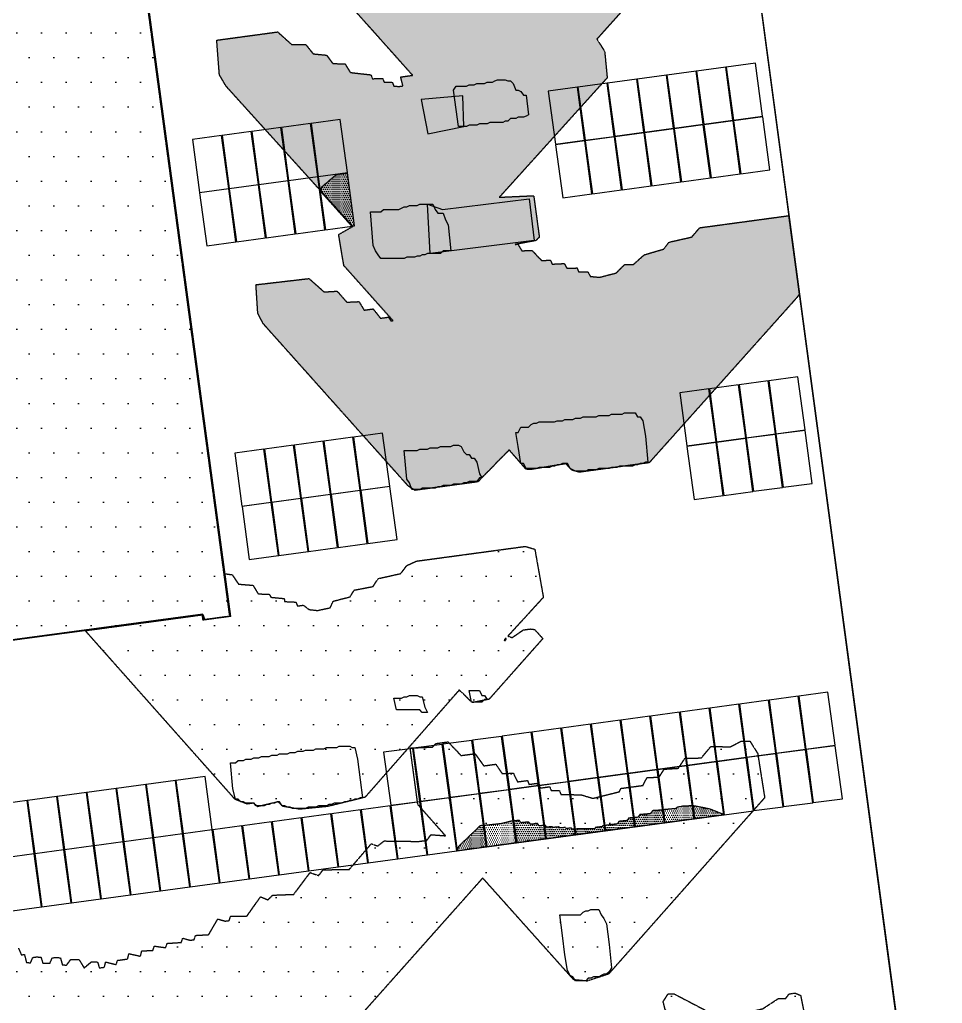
# Model space of a CAD drawing. Header units: millimetres. Extents: x -245826 to 350363, y -160205 to 260795.
# Drawn here: x 40113 to 75684, y 8296 to 46230 of the extents above; entities that cross this region are included whole.
import ezdxf

# ---------------------------------------------------------------- set-up
doc = ezdxf.new("R2010")
doc.units = ezdxf.units.MM
doc.linetypes.add('DASHED', pattern=[1.524, 1.27, -0.254])
for name, color, linetype in [('Module', 7, 'ByLayer'), ('Obstruction', 7, 'ByLayer'), ('Ridge Line', 7, 'ByLayer'), ('Shading', 8, 'DASHED'), ('Unit Area Boundary', 7, 'ByLayer')]:
    doc.layers.add(name, color=color, linetype=linetype)

# ---------------------------------------------------------------- blocks, each defined once
blk = doc.blocks.new('*U0')
at = {"layer": 'Unit Area Boundary', "color": 2}
blk.add_polyline3d([(65156, 73133, 16333), (74483, 3548, 16333), (73104, 3363, 16333), (75684, -15888, 16333), (58744, -18158, 16333), (60367, -30264, 16333), (59773, -30689, 16333), (51926, -31279, 16333), (33618, -33783, 16333), (31973, -21753, 16333), (1173, -25964, 16333)], dxfattribs=at)
at = {"flags": 1}
for tag in ['unit_id', 'unit_name', 'parapet_height', 'ground_elevation', 'is_enable_parapet']:
    blk.add_attdef(tag, (0, 0), '', height=2.5, dxfattribs=at)
blk = doc.blocks.new('*U1')
at = {"layer": 'Ridge Line', "color": 30}
for p, q in [((40601, 79988, 10), (48240, 23217, 10)), ((40601, 79988, 14445), (48240, 23217, 13946)), ((74483, 3548, 13743), (67036, 59108, 14232)), ((47169, 23301, 10), (3104, 17394, 10)), ((47169, 23301, 13948), (3104, 17394, 13952)), ((47207, 23075, 10), (47169, 23301, 10)), ((47207, 23075, 13946), (47169, 23301, 13948)), ((48240, 23217, 10), (47207, 23075, 10)), ((48240, 23217, 13946), (47207, 23075, 13946))]:
    blk.add_line(p, q, dxfattribs=at)
at = {"flags": 1}
for tag in ['unit_id', 'unit_name']:
    blk.add_attdef(tag, (0, 0), '', height=2.5, dxfattribs=at)
blk = doc.blocks.new('*U6')
at = {"layer": 'Module', "color": 0}
blk.add_polyline3d([(0, 0, 0), (112.4, 15.2, 0), (84.7, 219.6, 119.1), (-27.6, 204.4, 119.1)], close=True, dxfattribs=at)
at = {"flags": 1}
for tag in ['mounting-hole-spacing1', 'mounting-hole-spacing2', 'module-material', 'vmpo', 'voco', 'silicon-material', 'panel-length', 'panel-width', 'panel-height', 'userid', 'theme', 'note', 'name', 'pmax', 'company-name', 'id', 'impo', 'isco']:
    blk.add_attdef(tag, (0, 0), '', height=2.5, dxfattribs=at)
blk = doc.blocks.new('*U7')
at = {"layer": 'Module', "color": 31}
for p in [(6648.8, 4219.8, 1577.1), (6763.2, 4235.2, 1577.1), (6420.1, 4188.9, 1577.1), (6534.5, 4204.3, 1577.1), (6191.4, 4157.9, 1577.1), (6305.7, 4173.4, 1577.1), (6077, 4142.5, 1577.1), (6791.1, 4029.1, 1457), (5047.8, 4003.3, 1577.1), (5162.2, 4018.8, 1577.1), (6562.3, 3998.2, 1457), (6676.7, 4013.6, 1457), (4704.7, 3956.9, 1577.1), (4819.1, 3972.4, 1577.1), (4933.4, 3987.9, 1577.1), (6333.6, 3967.3, 1457), (6448, 3982.7, 1457), (6104.9, 3936.3, 1457), (6219.3, 3951.8, 1457), (5190, 3812.6, 1457), (4846.9, 3766.2, 1457), (4961.3, 3781.7, 1457), (5075.7, 3797.2, 1457), (4732.6, 3750.8, 1457), (6812.4, 3010.2, 1566.5), (6926.7, 3025.7, 1566.5), (6583.6, 2979.3, 1566.5), (6698, 2994.8, 1566.5), (6954.6, 2819.5, 1446.4), (5097, 2778.3, 1566.5), (5211.3, 2793.7, 1566.5), (5325.7, 2809.2, 1566.5), (6725.9, 2788.6, 1446.4), (6840.2, 2804.1, 1446.4), (4868.3, 2747.4, 1566.5), (4982.6, 2762.8, 1566.5), (6611.5, 2773.1, 1446.4), (5239.2, 2587.6, 1446.4), (5353.6, 2603.1, 1446.4), (5010.5, 2556.7, 1446.4), (5124.8, 2572.1, 1446.4), (4896.1, 2541.2, 1446.4), (6928.3, 1794.2, 1555.8), (7042.7, 1809.7, 1555.8), (6699.6, 1763.3, 1555.8), (6814, 1778.8, 1555.8), (6356.5, 1716.9, 1555.9), (6470.9, 1732.4, 1555.8), (6585.3, 1747.8, 1555.8), (6127.8, 1686, 1555.9), (6242.2, 1701.4, 1555.9), (5784.7, 1639.6, 1555.9), (5899.1, 1655.1, 1555.9), (6013.5, 1670.5, 1555.9), (5556, 1608.7, 1555.9), (5670.4, 1624.1, 1555.9), (7070.6, 1603.5, 1435.7), (5441.7, 1593.2, 1555.9), (6841.9, 1572.6, 1435.7), (6956.2, 1588.1, 1435.7), (6498.8, 1526.2, 1435.7), (6613.1, 1541.7, 1435.7), (6727.5, 1557.1, 1435.7), (6270.1, 1495.3, 1435.8), (6384.4, 1510.8, 1435.8), (4412.4, 1454, 1556), (4526.8, 1469.5, 1556), (4641.2, 1485, 1556), (6041.3, 1464.4, 1435.8), (6155.7, 1479.8, 1435.8), (4183.7, 1423.1, 1556), (4298.1, 1438.6, 1556), (5698.3, 1418, 1435.8), (5812.6, 1433.5, 1435.8), (5927, 1448.9, 1435.8), (3955, 1392.2, 1556), (4069.4, 1407.7, 1556), (5469.5, 1387.1, 1435.8), (5583.9, 1402.5, 1435.8), (5126.5, 1340.7, 1435.8), (5240.8, 1356.1, 1435.8), (5355.2, 1371.6, 1435.8), (4897.7, 1309.8, 1435.8), (5012.1, 1325.2, 1435.8), (4554.7, 1263.4, 1435.9), (4669, 1278.8, 1435.9), (4783.4, 1294.3, 1435.9), (4325.9, 1232.4, 1435.9), (4440.3, 1247.9, 1435.9), (3982.9, 1186.1, 1435.9), (4097.2, 1201.5, 1435.9), (4211.6, 1217, 1435.9)]:
    blk.add_blockref('*U6', p, dxfattribs=at)
at = {"flags": 1}
for tag in ['offset-x', 'offset-y', 'mode', 'tilt', 'azimuth', 'align', 'array-mode', 'panel-x', 'panel-y', 'panel-per-row', 'bracket-type', 'bracket-value', 'row-per-array']:
    blk.add_attdef(tag, (0, 0), '', height=2.5, dxfattribs=at)
blk = doc.blocks.new('*U69')
at = {"layer": 'Obstruction', "color": 1}
blk.add_polyline3d([(48236, 17565, 16379), (48336, 17565, 16379), (48436, 17565, 16379), (48536, 17665, 16379), (48636, 17665, 16379), (48736, 17665, 16379), (48836, 17715, 16379), (48936, 17715, 16379), (49036, 17715, 16379), (49136, 17765, 16379), (49236, 17765, 16379), (49336, 17765, 16379), (49436, 17815, 16379), (49536, 17815, 16379), (49636, 17815, 16379), (49736, 17815, 16379), (49836, 17865, 16379), (49936, 17865, 16379), (50036, 17865, 16379), (50136, 17915, 16379), (50236, 17915, 16379), (50336, 17915, 16379), (50436, 17915, 16379), (50536, 17965, 16379), (50636, 17965, 16379), (50736, 17965, 16379), (50836, 18015, 16379), (50936, 18015, 16379), (51036, 18015, 16379), (51136, 18065, 16379), (51236, 18065, 16379), (51336, 18065, 16379), (51436, 18065, 16379), (51536, 18115, 16379), (51636, 18115, 16379), (51736, 18115, 16379), (51836, 18115, 16379), (51936, 18165, 16379), (52036, 18165, 16379), (52136, 18165, 16379), (52236, 18165, 16379), (52336, 18165, 16379), (52436, 18215, 16379), (52536, 18215, 16379), (52636, 18215, 16379), (52736, 18215, 16379), (52836, 18215, 16379), (52936, 18165, 16379), (53036, 18165, 16379), (53136, 17715, 16379), (53236, 16915, 16379), (53236, 16915, 16379), (53336, 16215, 16379), (53336, 16215, 16379), (53236, 16215, 16379), (53136, 16165, 16379), (53036, 16165, 16379), (52936, 16115, 16379), (52836, 16115, 16379), (52736, 16065, 16379), (52636, 16065, 16379), (52536, 16015, 16379), (52436, 16015, 16379), (52336, 16015, 16379), (52236, 16015, 16379), (52136, 15965, 16379), (52036, 15965, 16379), (51936, 15915, 16379), (51836, 15915, 16379), (51736, 15915, 16379), (51636, 15915, 16379), (51536, 15865, 16379), (51436, 15865, 16379), (51336, 15865, 16379), (51236, 15865, 16379), (51136, 15815, 16379), (51036, 15815, 16379), (50936, 15815, 16379), (50836, 15815, 16379), (50736, 15815, 16379), (50636, 15815, 16379), (50536, 15865, 16379), (50436, 15865, 16379), (50336, 15915, 16379), (50236, 15915, 16379), (50136, 16065, 16379), (50036, 16065, 16379), (49936, 16015, 16379), (49836, 16015, 16379), (49736, 15965, 16379), (49636, 15965, 16379), (49536, 15915, 16379), (49436, 15915, 16379), (49336, 15915, 16379), (49236, 15915, 16379), (49136, 16015, 16379), (49036, 16015, 16379), (48936, 16015, 16379), (48836, 16015, 16379), (48736, 16065, 16379), (48636, 16065, 16379), (48536, 16165, 16379), (48436, 16165, 16379), (48336, 16565, 16379), (48336, 16565, 16379)], close=True, dxfattribs=at)
at = {"flags": 1}
for tag in ['height', 'shape']:
    blk.add_attdef(tag, (0, 0), '', height=2.5, dxfattribs=at)
blk = doc.blocks.new('*U76')
at = {"layer": 'Obstruction', "color": 1}
blk.add_polyline3d([(59236, 30315, 16479), (59336, 30315, 16479), (59436, 30515, 16479), (59536, 30515, 16479), (59636, 30515, 16479), (59736, 30515, 16479), (59836, 30615, 16479), (59936, 30665, 16479), (60036, 30665, 16479), (60136, 30715, 16479), (60236, 30715, 16479), (60336, 30715, 16479), (60436, 30715, 16479), (60536, 30715, 16479), (60636, 30715, 16479), (60736, 30715, 16479), (60836, 30765, 16479), (60936, 30765, 16479), (61036, 30765, 16479), (61136, 30815, 16479), (61236, 30815, 16479), (61336, 30815, 16479), (61436, 30815, 16479), (61536, 30865, 16479), (61636, 30865, 16479), (61736, 30865, 16479), (61836, 30915, 16479), (61936, 30915, 16479), (62036, 30915, 16479), (62136, 30915, 16479), (62236, 30915, 16479), (62336, 30915, 16479), (62436, 30965, 16479), (62536, 30965, 16479), (62636, 30965, 16479), (62736, 30965, 16479), (62836, 30965, 16479), (62936, 31015, 16479), (63036, 31015, 16479), (63136, 31015, 16479), (63236, 31015, 16479), (63336, 31015, 16479), (63436, 31065, 16479), (63536, 31065, 16479), (63636, 31065, 16479), (63736, 31065, 16479), (63836, 31065, 16479), (63936, 30915, 16479), (64036, 30915, 16479), (64136, 30765, 16479), (64236, 30165, 16479), (64236, 30165, 16479), (64336, 29165, 16479), (64336, 29165, 16479), (64236, 29165, 16479), (64136, 29115, 16479), (64036, 29115, 16479), (63936, 29065, 16479), (63836, 29065, 16479), (63736, 29015, 16479), (63636, 29015, 16479), (63536, 29015, 16479), (63436, 29015, 16479), (63336, 29015, 16479), (63236, 29015, 16479), (63136, 28965, 16479), (63036, 28965, 16479), (62936, 28965, 16479), (62836, 28915, 16479), (62736, 28915, 16479), (62636, 28915, 16479), (62536, 28915, 16479), (62436, 28915, 16479), (62336, 28865, 16479), (62236, 28865, 16479), (62136, 28865, 16479), (62036, 28865, 16479), (61936, 28815, 16479), (61836, 28815, 16479), (61736, 28815, 16479), (61636, 28815, 16479), (61536, 28815, 16479), (61436, 28865, 16479), (61336, 28915, 16479), (61236, 29115, 16479), (61136, 29115, 16479), (61036, 29115, 16479), (60936, 29065, 16479), (60836, 29065, 16479), (60736, 29015, 16479), (60636, 29015, 16479), (60536, 28965, 16479), (60436, 28965, 16479), (60336, 28965, 16479), (60236, 28965, 16479), (60136, 28965, 16479), (60036, 28915, 16479), (59936, 28915, 16479), (59836, 28915, 16479), (59736, 28915, 16479), (59636, 28915, 16479), (59536, 29115, 16479), (59436, 29115, 16479), (59336, 29765, 16479), (59336, 29765, 16479)], close=True, dxfattribs=at)
at = {"flags": 1}
for tag in ['height', 'shape']:
    blk.add_attdef(tag, (0, 0), '', height=2.5, dxfattribs=at)
blk = doc.blocks.new('*U77')
at = {"layer": 'Obstruction', "color": 1}
blk.add_polyline3d([(60936, 11715, 15929), (61036, 11715, 15929), (61136, 11715, 15929), (61236, 11715, 15929), (61336, 11715, 15929), (61436, 11715, 15929), (61536, 11715, 15929), (61636, 11715, 15929), (61736, 11715, 15929), (61836, 11815, 15929), (61936, 11865, 15929), (62036, 11865, 15929), (62136, 11915, 15929), (62236, 11915, 15929), (62336, 11915, 15929), (62436, 11915, 15929), (62536, 11715, 15929), (62636, 11565, 15929), (62736, 11365, 15929), (62836, 10565, 15929), (62836, 10565, 15929), (62936, 9665, 15929), (62936, 9665, 15929), (62836, 9515, 15929), (62736, 9415, 15929), (62636, 9415, 15929), (62536, 9365, 15929), (62436, 9315, 15929), (62336, 9315, 15929), (62236, 9315, 15929), (62136, 9265, 15929), (62036, 9265, 15929), (61936, 9165, 15929), (61836, 9165, 15929), (61736, 9165, 15929), (61636, 9165, 15929), (61536, 9165, 15929), (61436, 9315, 15929), (61336, 9365, 15929), (61236, 9565, 15929), (61136, 10165, 15929), (61036, 10915, 15929), (61036, 10915, 15929)], close=True, dxfattribs=at)
at = {"flags": 1}
for tag in ['height', 'shape']:
    blk.add_attdef(tag, (0, 0), '', height=2.5, dxfattribs=at)
blk = doc.blocks.new('*U82')
at = {"layer": 'Obstruction', "color": 1}
blk.add_polyline3d([(56836, 43515, 16129), (56936, 43665, 16129), (57036, 43665, 16129), (57136, 43665, 16129), (57236, 43665, 16129), (57336, 43665, 16129), (57436, 43715, 16129), (57536, 43715, 16129), (57636, 43715, 16129), (57736, 43765, 16129), (57836, 43765, 16129), (57936, 43765, 16129), (58036, 43765, 16129), (58136, 43815, 16129), (58236, 43815, 16129), (58336, 43815, 16129), (58436, 43865, 16129), (58536, 43915, 16129), (58636, 43915, 16129), (58736, 43915, 16129), (58836, 43915, 16129), (58936, 43865, 16129), (59036, 43865, 16129), (59136, 43765, 16129), (59236, 43515, 16129), (59336, 43515, 16129), (59436, 43465, 16129), (59536, 43315, 16129), (59636, 43315, 16129), (59636, 43315, 16129), (59736, 42565, 16129), (59736, 42565, 16129), (59636, 42515, 16129), (59536, 42465, 16129), (59436, 42465, 16129), (59336, 42465, 16129), (59236, 42415, 16129), (59136, 42415, 16129), (59036, 42415, 16129), (58936, 42315, 16129), (58836, 42315, 16129), (58736, 42265, 16129), (58636, 42265, 16129), (58536, 42265, 16129), (58436, 42265, 16129), (58336, 42265, 16129), (58236, 42265, 16129), (58136, 42215, 16129), (58036, 42215, 16129), (57936, 42215, 16129), (57836, 42215, 16129), (57736, 42165, 16129), (57636, 42165, 16129), (57536, 42165, 16129), (57436, 42165, 16129), (57336, 42115, 16129), (57236, 42115, 16129), (57136, 42115, 16129), (57036, 42115, 16129), (56936, 42765, 16129), (56936, 42765, 16129)], close=True, dxfattribs=at)
at = {"flags": 1}
for tag in ['height', 'shape']:
    blk.add_attdef(tag, (0, 0), '', height=2.5, dxfattribs=at)
blk = doc.blocks.new('*U84')
at = {"layer": 'Obstruction', "color": 1}
blk.add_polyline3d([(53636, 38815, 16229), (53736, 38815, 16229), (53836, 38815, 16229), (53936, 38815, 16229), (54036, 38815, 16229), (54136, 38915, 16229), (54236, 38915, 16229), (54336, 38915, 16229), (54436, 38915, 16229), (54536, 38915, 16229), (54636, 38915, 16229), (54736, 38915, 16229), (54836, 38965, 16229), (54936, 39015, 16229), (55036, 39015, 16229), (55136, 39065, 16229), (55236, 39065, 16229), (55336, 39065, 16229), (55436, 39065, 16229), (55536, 39115, 16229), (55636, 39115, 16229), (55736, 39115, 16229), (55836, 39115, 16229), (55936, 39115, 16229), (56036, 39115, 16229), (56136, 38915, 16229), (56236, 38765, 16229), (56336, 38765, 16229), (56436, 38765, 16229), (56536, 38515, 16229), (56636, 38315, 16229), (56636, 38315, 16229), (56736, 37315, 16229), (56736, 37315, 16229), (56636, 37315, 16229), (56536, 37315, 16229), (56436, 37315, 16229), (56336, 37215, 16229), (56236, 37215, 16229), (56136, 37215, 16229), (56036, 37215, 16229), (55936, 37215, 16229), (55836, 37215, 16229), (55736, 37165, 16229), (55636, 37165, 16229), (55536, 37115, 16229), (55436, 37115, 16229), (55336, 37065, 16229), (55236, 37065, 16229), (55136, 37065, 16229), (55036, 37065, 16229), (54936, 37015, 16229), (54836, 37015, 16229), (54736, 37015, 16229), (54636, 37015, 16229), (54536, 37015, 16229), (54436, 37015, 16229), (54336, 37015, 16229), (54236, 37015, 16229), (54136, 37015, 16229), (54036, 37015, 16229), (53936, 37165, 16229), (53836, 37315, 16229), (53736, 37515, 16229), (53736, 37515, 16229)], close=True, dxfattribs=at)
at = {"flags": 1}
for tag in ['height', 'shape']:
    blk.add_attdef(tag, (0, 0), '', height=2.5, dxfattribs=at)
blk = doc.blocks.new('*U86')
at = {"layer": 'Obstruction', "color": 1}
blk.add_polyline3d([(57436, 20365, 14679), (57536, 20365, 14679), (57636, 20365, 14679), (57736, 20365, 14679), (57836, 20365, 14679), (57936, 20165, 14679), (58036, 20165, 14679), (58036, 20165, 14679), (58136, 20015, 14679), (58136, 20015, 14679), (58036, 20015, 14679), (57936, 19915, 14679), (57836, 19915, 14679), (57736, 19915, 14679), (57636, 19915, 14679), (57536, 19915, 14679), (57536, 19915, 14679)], close=True, dxfattribs=at)
at = {"flags": 1}
for tag in ['height', 'shape']:
    blk.add_attdef(tag, (0, 0), '', height=2.5, dxfattribs=at)
blk = doc.blocks.new('*U87')
at = {"layer": 'Obstruction', "color": 1}
blk.add_polyline3d([(54536, 20065, 14979), (54636, 20065, 14979), (54736, 20065, 14979), (54836, 20065, 14979), (54936, 20115, 14979), (55036, 20115, 14979), (55136, 20165, 14979), (55236, 20165, 14979), (55336, 20165, 14979), (55436, 20165, 14979), (55536, 20115, 14979), (55636, 20115, 14979), (55736, 19715, 14979), (55736, 19715, 14979), (55836, 19515, 14979), (55836, 19515, 14979), (55736, 19515, 14979), (55636, 19515, 14979), (55536, 19615, 14979), (55436, 19615, 14979), (55336, 19615, 14979), (55236, 19615, 14979), (55136, 19615, 14979), (55036, 19615, 14979), (54936, 19615, 14979), (54836, 19615, 14979), (54736, 19615, 14979), (54636, 19615, 14979), (54636, 19615, 14979)], close=True, dxfattribs=at)
at = {"flags": 1}
for tag in ['height', 'shape']:
    blk.add_attdef(tag, (0, 0), '', height=2.5, dxfattribs=at)
blk = doc.blocks.new('*U88')
at = {"layer": 'Obstruction', "color": 1}
blk.add_polyline3d([(54936, 29615, 16079), (55036, 29615, 16079), (55136, 29615, 16079), (55236, 29615, 16079), (55336, 29615, 16079), (55436, 29615, 16079), (55536, 29665, 16079), (55636, 29665, 16079), (55736, 29665, 16079), (55836, 29665, 16079), (55936, 29715, 16079), (56036, 29715, 16079), (56136, 29715, 16079), (56236, 29715, 16079), (56336, 29765, 16079), (56436, 29765, 16079), (56536, 29765, 16079), (56636, 29765, 16079), (56736, 29765, 16079), (56836, 29815, 16079), (56936, 29815, 16079), (57036, 29815, 16079), (57136, 29765, 16079), (57236, 29565, 16079), (57336, 29465, 16079), (57436, 29465, 16079), (57536, 29315, 16079), (57636, 29315, 16079), (57736, 29165, 16079), (57836, 28715, 16079), (57836, 28715, 16079), (57936, 28565, 16079), (57936, 28565, 16079), (57836, 28565, 16079), (57736, 28415, 16079), (57636, 28415, 16079), (57536, 28415, 16079), (57436, 28415, 16079), (57336, 28365, 16079), (57236, 28365, 16079), (57136, 28315, 16079), (57036, 28315, 16079), (56936, 28315, 16079), (56836, 28315, 16079), (56736, 28265, 16079), (56636, 28265, 16079), (56536, 28265, 16079), (56436, 28265, 16079), (56336, 28215, 16079), (56236, 28215, 16079), (56136, 28165, 16079), (56036, 28165, 16079), (55936, 28165, 16079), (55836, 28165, 16079), (55736, 28165, 16079), (55636, 28165, 16079), (55536, 28115, 16079), (55436, 28115, 16079), (55336, 28115, 16079), (55236, 28115, 16079), (55136, 28365, 16079), (55036, 28515, 16079), (55036, 28515, 16079)], close=True, dxfattribs=at)
at = {"flags": 1}
for tag in ['height', 'shape']:
    blk.add_attdef(tag, (0, 0), '', height=2.5, dxfattribs=at)
blk = doc.blocks.new('*U191')
at = {"layer": 'Obstruction', "color": 1}
blk.add_polyline3d([(48236, 17565, 16379), (48336, 17565, 16379), (48436, 17565, 16379), (48536, 17665, 16379), (48636, 17665, 16379), (48736, 17665, 16379), (48836, 17715, 16379), (48936, 17715, 16379), (49036, 17715, 16379), (49136, 17765, 16379), (49236, 17765, 16379), (49336, 17765, 16379), (49436, 17815, 16379), (49536, 17815, 16379), (49636, 17815, 16379), (49736, 17815, 16379), (49836, 17865, 16379), (49936, 17865, 16379), (50036, 17865, 16379), (50136, 17915, 16379), (50236, 17915, 16379), (50336, 17915, 16379), (50436, 17915, 16379), (50536, 17965, 16379), (50636, 17965, 16379), (50736, 17965, 16379), (50836, 18015, 16379), (50936, 18015, 16379), (51036, 18015, 16379), (51136, 18065, 16379), (51236, 18065, 16379), (51336, 18065, 16379), (51436, 18065, 16379), (51536, 18115, 16379), (51636, 18115, 16379), (51736, 18115, 16379), (51836, 18115, 16379), (51936, 18165, 16379), (52036, 18165, 16379), (52136, 18165, 16379), (52236, 18165, 16379), (52336, 18165, 16379), (52436, 18215, 16379), (52536, 18215, 16379), (52636, 18215, 16379), (52736, 18215, 16379), (52836, 18215, 16379), (52936, 18165, 16379), (53036, 18165, 16379), (53136, 17715, 16379), (53236, 16915, 16379), (53236, 16915, 16379), (53336, 16215, 16379), (53336, 16215, 16379), (53236, 16215, 16379), (53136, 16165, 16379), (53036, 16165, 16379), (52936, 16115, 16379), (52836, 16115, 16379), (52736, 16065, 16379), (52636, 16065, 16379), (52536, 16015, 16379), (52436, 16015, 16379), (52336, 16015, 16379), (52236, 16015, 16379), (52136, 15965, 16379), (52036, 15965, 16379), (51936, 15915, 16379), (51836, 15915, 16379), (51736, 15915, 16379), (51636, 15915, 16379), (51536, 15865, 16379), (51436, 15865, 16379), (51336, 15865, 16379), (51236, 15865, 16379), (51136, 15815, 16379), (51036, 15815, 16379), (50936, 15815, 16379), (50836, 15815, 16379), (50736, 15815, 16379), (50636, 15815, 16379), (50536, 15865, 16379), (50436, 15865, 16379), (50336, 15915, 16379), (50236, 15915, 16379), (50136, 16065, 16379), (50036, 16065, 16379), (49936, 16015, 16379), (49836, 16015, 16379), (49736, 15965, 16379), (49636, 15965, 16379), (49536, 15915, 16379), (49436, 15915, 16379), (49336, 15915, 16379), (49236, 15915, 16379), (49136, 16015, 16379), (49036, 16015, 16379), (48936, 16015, 16379), (48836, 16015, 16379), (48736, 16065, 16379), (48636, 16065, 16379), (48536, 16165, 16379), (48436, 16165, 16379), (48336, 16565, 16379), (48336, 16565, 16379)], close=True, dxfattribs=at)
at = {"flags": 1}
for tag in ['height', 'shape']:
    blk.add_attdef(tag, (0, 0), '', height=2.5, dxfattribs=at)
blk = doc.blocks.new('*U198')
at = {"layer": 'Obstruction', "color": 1}
blk.add_polyline3d([(59236, 30315, 16479), (59336, 30315, 16479), (59436, 30515, 16479), (59536, 30515, 16479), (59636, 30515, 16479), (59736, 30515, 16479), (59836, 30615, 16479), (59936, 30665, 16479), (60036, 30665, 16479), (60136, 30715, 16479), (60236, 30715, 16479), (60336, 30715, 16479), (60436, 30715, 16479), (60536, 30715, 16479), (60636, 30715, 16479), (60736, 30715, 16479), (60836, 30765, 16479), (60936, 30765, 16479), (61036, 30765, 16479), (61136, 30815, 16479), (61236, 30815, 16479), (61336, 30815, 16479), (61436, 30815, 16479), (61536, 30865, 16479), (61636, 30865, 16479), (61736, 30865, 16479), (61836, 30915, 16479), (61936, 30915, 16479), (62036, 30915, 16479), (62136, 30915, 16479), (62236, 30915, 16479), (62336, 30915, 16479), (62436, 30965, 16479), (62536, 30965, 16479), (62636, 30965, 16479), (62736, 30965, 16479), (62836, 30965, 16479), (62936, 31015, 16479), (63036, 31015, 16479), (63136, 31015, 16479), (63236, 31015, 16479), (63336, 31015, 16479), (63436, 31065, 16479), (63536, 31065, 16479), (63636, 31065, 16479), (63736, 31065, 16479), (63836, 31065, 16479), (63936, 30915, 16479), (64036, 30915, 16479), (64136, 30765, 16479), (64236, 30165, 16479), (64236, 30165, 16479), (64336, 29165, 16479), (64336, 29165, 16479), (64236, 29165, 16479), (64136, 29115, 16479), (64036, 29115, 16479), (63936, 29065, 16479), (63836, 29065, 16479), (63736, 29015, 16479), (63636, 29015, 16479), (63536, 29015, 16479), (63436, 29015, 16479), (63336, 29015, 16479), (63236, 29015, 16479), (63136, 28965, 16479), (63036, 28965, 16479), (62936, 28965, 16479), (62836, 28915, 16479), (62736, 28915, 16479), (62636, 28915, 16479), (62536, 28915, 16479), (62436, 28915, 16479), (62336, 28865, 16479), (62236, 28865, 16479), (62136, 28865, 16479), (62036, 28865, 16479), (61936, 28815, 16479), (61836, 28815, 16479), (61736, 28815, 16479), (61636, 28815, 16479), (61536, 28815, 16479), (61436, 28865, 16479), (61336, 28915, 16479), (61236, 29115, 16479), (61136, 29115, 16479), (61036, 29115, 16479), (60936, 29065, 16479), (60836, 29065, 16479), (60736, 29015, 16479), (60636, 29015, 16479), (60536, 28965, 16479), (60436, 28965, 16479), (60336, 28965, 16479), (60236, 28965, 16479), (60136, 28965, 16479), (60036, 28915, 16479), (59936, 28915, 16479), (59836, 28915, 16479), (59736, 28915, 16479), (59636, 28915, 16479), (59536, 29115, 16479), (59436, 29115, 16479), (59336, 29765, 16479), (59336, 29765, 16479)], close=True, dxfattribs=at)
at = {"flags": 1}
for tag in ['height', 'shape']:
    blk.add_attdef(tag, (0, 0), '', height=2.5, dxfattribs=at)
blk = doc.blocks.new('*U199')
at = {"layer": 'Obstruction', "color": 1}
blk.add_polyline3d([(60936, 11715, 15929), (61036, 11715, 15929), (61136, 11715, 15929), (61236, 11715, 15929), (61336, 11715, 15929), (61436, 11715, 15929), (61536, 11715, 15929), (61636, 11715, 15929), (61736, 11715, 15929), (61836, 11815, 15929), (61936, 11865, 15929), (62036, 11865, 15929), (62136, 11915, 15929), (62236, 11915, 15929), (62336, 11915, 15929), (62436, 11915, 15929), (62536, 11715, 15929), (62636, 11565, 15929), (62736, 11365, 15929), (62836, 10565, 15929), (62836, 10565, 15929), (62936, 9665, 15929), (62936, 9665, 15929), (62836, 9515, 15929), (62736, 9415, 15929), (62636, 9415, 15929), (62536, 9365, 15929), (62436, 9315, 15929), (62336, 9315, 15929), (62236, 9315, 15929), (62136, 9265, 15929), (62036, 9265, 15929), (61936, 9165, 15929), (61836, 9165, 15929), (61736, 9165, 15929), (61636, 9165, 15929), (61536, 9165, 15929), (61436, 9315, 15929), (61336, 9365, 15929), (61236, 9565, 15929), (61136, 10165, 15929), (61036, 10915, 15929), (61036, 10915, 15929)], close=True, dxfattribs=at)
at = {"flags": 1}
for tag in ['height', 'shape']:
    blk.add_attdef(tag, (0, 0), '', height=2.5, dxfattribs=at)
blk = doc.blocks.new('*U204')
at = {"layer": 'Obstruction', "color": 1}
blk.add_polyline3d([(56836, 43515, 16129), (56936, 43665, 16129), (57036, 43665, 16129), (57136, 43665, 16129), (57236, 43665, 16129), (57336, 43665, 16129), (57436, 43715, 16129), (57536, 43715, 16129), (57636, 43715, 16129), (57736, 43765, 16129), (57836, 43765, 16129), (57936, 43765, 16129), (58036, 43765, 16129), (58136, 43815, 16129), (58236, 43815, 16129), (58336, 43815, 16129), (58436, 43865, 16129), (58536, 43915, 16129), (58636, 43915, 16129), (58736, 43915, 16129), (58836, 43915, 16129), (58936, 43865, 16129), (59036, 43865, 16129), (59136, 43765, 16129), (59236, 43515, 16129), (59336, 43515, 16129), (59436, 43465, 16129), (59536, 43315, 16129), (59636, 43315, 16129), (59636, 43315, 16129), (59736, 42565, 16129), (59736, 42565, 16129), (59636, 42515, 16129), (59536, 42465, 16129), (59436, 42465, 16129), (59336, 42465, 16129), (59236, 42415, 16129), (59136, 42415, 16129), (59036, 42415, 16129), (58936, 42315, 16129), (58836, 42315, 16129), (58736, 42265, 16129), (58636, 42265, 16129), (58536, 42265, 16129), (58436, 42265, 16129), (58336, 42265, 16129), (58236, 42265, 16129), (58136, 42215, 16129), (58036, 42215, 16129), (57936, 42215, 16129), (57836, 42215, 16129), (57736, 42165, 16129), (57636, 42165, 16129), (57536, 42165, 16129), (57436, 42165, 16129), (57336, 42115, 16129), (57236, 42115, 16129), (57136, 42115, 16129), (57036, 42115, 16129), (56936, 42765, 16129), (56936, 42765, 16129)], close=True, dxfattribs=at)
at = {"flags": 1}
for tag in ['height', 'shape']:
    blk.add_attdef(tag, (0, 0), '', height=2.5, dxfattribs=at)
blk = doc.blocks.new('*U206')
at = {"layer": 'Obstruction', "color": 1}
blk.add_polyline3d([(53636, 38815, 16229), (53736, 38815, 16229), (53836, 38815, 16229), (53936, 38815, 16229), (54036, 38815, 16229), (54136, 38915, 16229), (54236, 38915, 16229), (54336, 38915, 16229), (54436, 38915, 16229), (54536, 38915, 16229), (54636, 38915, 16229), (54736, 38915, 16229), (54836, 38965, 16229), (54936, 39015, 16229), (55036, 39015, 16229), (55136, 39065, 16229), (55236, 39065, 16229), (55336, 39065, 16229), (55436, 39065, 16229), (55536, 39115, 16229), (55636, 39115, 16229), (55736, 39115, 16229), (55836, 39115, 16229), (55936, 39115, 16229), (56036, 39115, 16229), (56136, 38915, 16229), (56236, 38765, 16229), (56336, 38765, 16229), (56436, 38765, 16229), (56536, 38515, 16229), (56636, 38315, 16229), (56636, 38315, 16229), (56736, 37315, 16229), (56736, 37315, 16229), (56636, 37315, 16229), (56536, 37315, 16229), (56436, 37315, 16229), (56336, 37215, 16229), (56236, 37215, 16229), (56136, 37215, 16229), (56036, 37215, 16229), (55936, 37215, 16229), (55836, 37215, 16229), (55736, 37165, 16229), (55636, 37165, 16229), (55536, 37115, 16229), (55436, 37115, 16229), (55336, 37065, 16229), (55236, 37065, 16229), (55136, 37065, 16229), (55036, 37065, 16229), (54936, 37015, 16229), (54836, 37015, 16229), (54736, 37015, 16229), (54636, 37015, 16229), (54536, 37015, 16229), (54436, 37015, 16229), (54336, 37015, 16229), (54236, 37015, 16229), (54136, 37015, 16229), (54036, 37015, 16229), (53936, 37165, 16229), (53836, 37315, 16229), (53736, 37515, 16229), (53736, 37515, 16229)], close=True, dxfattribs=at)
at = {"flags": 1}
for tag in ['height', 'shape']:
    blk.add_attdef(tag, (0, 0), '', height=2.5, dxfattribs=at)
blk = doc.blocks.new('*U208')
at = {"layer": 'Obstruction', "color": 1}
blk.add_polyline3d([(57436, 20365, 14679), (57536, 20365, 14679), (57636, 20365, 14679), (57736, 20365, 14679), (57836, 20365, 14679), (57936, 20165, 14679), (58036, 20165, 14679), (58036, 20165, 14679), (58136, 20015, 14679), (58136, 20015, 14679), (58036, 20015, 14679), (57936, 19915, 14679), (57836, 19915, 14679), (57736, 19915, 14679), (57636, 19915, 14679), (57536, 19915, 14679), (57536, 19915, 14679)], close=True, dxfattribs=at)
at = {"flags": 1}
for tag in ['height', 'shape']:
    blk.add_attdef(tag, (0, 0), '', height=2.5, dxfattribs=at)
blk = doc.blocks.new('*U209')
at = {"layer": 'Obstruction', "color": 1}
blk.add_polyline3d([(54536, 20065, 14979), (54636, 20065, 14979), (54736, 20065, 14979), (54836, 20065, 14979), (54936, 20115, 14979), (55036, 20115, 14979), (55136, 20165, 14979), (55236, 20165, 14979), (55336, 20165, 14979), (55436, 20165, 14979), (55536, 20115, 14979), (55636, 20115, 14979), (55736, 19715, 14979), (55736, 19715, 14979), (55836, 19515, 14979), (55836, 19515, 14979), (55736, 19515, 14979), (55636, 19515, 14979), (55536, 19615, 14979), (55436, 19615, 14979), (55336, 19615, 14979), (55236, 19615, 14979), (55136, 19615, 14979), (55036, 19615, 14979), (54936, 19615, 14979), (54836, 19615, 14979), (54736, 19615, 14979), (54636, 19615, 14979), (54636, 19615, 14979)], close=True, dxfattribs=at)
at = {"flags": 1}
for tag in ['height', 'shape']:
    blk.add_attdef(tag, (0, 0), '', height=2.5, dxfattribs=at)
blk = doc.blocks.new('*U210')
at = {"layer": 'Obstruction', "color": 1}
blk.add_polyline3d([(54936, 29615, 16079), (55036, 29615, 16079), (55136, 29615, 16079), (55236, 29615, 16079), (55336, 29615, 16079), (55436, 29615, 16079), (55536, 29665, 16079), (55636, 29665, 16079), (55736, 29665, 16079), (55836, 29665, 16079), (55936, 29715, 16079), (56036, 29715, 16079), (56136, 29715, 16079), (56236, 29715, 16079), (56336, 29765, 16079), (56436, 29765, 16079), (56536, 29765, 16079), (56636, 29765, 16079), (56736, 29765, 16079), (56836, 29815, 16079), (56936, 29815, 16079), (57036, 29815, 16079), (57136, 29765, 16079), (57236, 29565, 16079), (57336, 29465, 16079), (57436, 29465, 16079), (57536, 29315, 16079), (57636, 29315, 16079), (57736, 29165, 16079), (57836, 28715, 16079), (57836, 28715, 16079), (57936, 28565, 16079), (57936, 28565, 16079), (57836, 28565, 16079), (57736, 28415, 16079), (57636, 28415, 16079), (57536, 28415, 16079), (57436, 28415, 16079), (57336, 28365, 16079), (57236, 28365, 16079), (57136, 28315, 16079), (57036, 28315, 16079), (56936, 28315, 16079), (56836, 28315, 16079), (56736, 28265, 16079), (56636, 28265, 16079), (56536, 28265, 16079), (56436, 28265, 16079), (56336, 28215, 16079), (56236, 28215, 16079), (56136, 28165, 16079), (56036, 28165, 16079), (55936, 28165, 16079), (55836, 28165, 16079), (55736, 28165, 16079), (55636, 28165, 16079), (55536, 28115, 16079), (55436, 28115, 16079), (55336, 28115, 16079), (55236, 28115, 16079), (55136, 28365, 16079), (55036, 28515, 16079), (55036, 28515, 16079)], close=True, dxfattribs=at)
at = {"flags": 1}
for tag in ['height', 'shape']:
    blk.add_attdef(tag, (0, 0), '', height=2.5, dxfattribs=at)
blk = doc.blocks.new('*U310')
at = {"layer": 'Obstruction', "color": 1}
blk.add_polyline3d([(55836, 39115, 14120), (56415, 38905, 14120), (59753, 39319, 14120), (59952, 37712, 14120), (55936, 37215, 14120)], close=True, dxfattribs=at)
at = {"flags": 1}
for tag in ['height', 'shape']:
    blk.add_attdef(tag, (0, 0), '', height=2.5, dxfattribs=at)
blk = doc.blocks.new('*U311')
at = {"layer": 'Obstruction', "color": 1}
blk.add_polyline3d([(55591, 43150, 14400), (55852, 41831, 14400), (57236, 42115, 14400), (57202, 43288, 14400)], close=True, dxfattribs=at)
at = {"flags": 1}
for tag in ['height', 'shape']:
    blk.add_attdef(tag, (0, 0), '', height=2.5, dxfattribs=at)

msp = doc.modelspace()

# ---------------------------------------------------------------- hatches: boundary and pattern name
at = {"layer": 'Shading'}
h = msp.add_hatch(dxfattribs=at)
h.set_pattern_fill('DOTS', scale=600)
h.paths.add_polyline_path([(-5502, 97430), (-4501, 97565), (-4354, 97347), (-4183, 97529), (-3710, 97514), (-3323, 96972), (-3169, 96992), (-3185, 97109), (-3693, 97675), (-2769, 97800), (-2529, 97476), (-2538, 97831), (-2346, 97857), (-1836, 97569), (-1493, 97061), (-1491, 97338), (-1337, 97359), (-877, 97144), (-670, 96776), (-648, 96898), (-455, 96924), (569, 96309), (794, 96379), (1139, 96148), (1326, 96213), (2412, 95726), (2709, 95845), (2884, 95710), (3066, 95814), (3202, 95674), (3505, 95755), (3559, 95643), (3796, 95636), (4291, 95742), (4314, 95864), (4819, 95893), (5029, 96080), (5386, 96049), (5596, 96236), (5953, 96205), (6175, 96592), (6763, 96592), (7018, 97023), (7683, 97034), (8049, 97520), (8390, 97605), (8729, 97414), (9266, 98081), (9525, 98195), (9964, 98136), (10001, 97863), (10456, 97687), (10932, 98227), (10747, 99590), (14135, 100048), (14277, 99869), (14782, 99898), (15033, 99496), (15500, 99519), (15784, 99161), (16580, 99071), (16722, 98892), (16991, 98928), (17133, 98749), (17485, 98757), (17544, 98607), (18813, 98501), (19364, 98774), (19787, 98831), (19838, 99036), (20465, 99042), (20592, 99257), (21164, 99374), (21325, 99634), (21974, 99761), (22168, 100065), (22971, 100213), (23237, 100567), (24733, 100809), (24264, 101380), (32314, 102430), (32220, 102258), (29494, 99233), (30087, 99194), (30414, 98802), (31007, 98764), (31209, 98434), (31566, 98403), (31781, 98551), (32210, 98570), (32371, 98829), (32722, 98837), (32850, 99053), (33823, 99105), (33898, 98838), (34014, 98854), (34296, 97346), (34455, 97327), (33920, 100704), (33854, 102638), (35971, 102924), (36162, 102673), (36629, 102696), (36881, 102572), (37160, 102253), (37468, 102294), (37396, 103117), (40095, 103443), (40201, 102664), (42164, 102930), (43415, 93981), (50926, 94958), (52943, 79768), (59987, 80722), (54987, 75089), (53584, 74741), (52727, 74704), (52555, 74522), (52615, 74372), (53241, 74377), (53700, 73884), (54123, 73942), (54538, 73482), (54764, 73553), (55016, 73428), (57903, 73819), (58308, 73438), (58913, 73599), (59250, 74001), (59723, 73986), (60125, 74199), (61483, 74303), (61621, 74441), (64893, 74884), (66316, 64372), (56616, 63059), (57288, 57798), (65806, 58871), (64369, 57329), (64063, 56693), (58001, 49925), (57440, 49730), (56341, 49740), (55965, 49332), (55277, 49200), (55424, 48982), (55864, 48922), (56054, 48671), (56817, 48536), (57650, 48173), (58606, 48064), (58760, 48085), (58783, 48207), (59134, 48215), (59195, 48342), (60004, 48452), (60159, 48750), (60627, 48774), (60821, 49078), (61326, 49107), (61592, 49460), (62213, 49504), (62512, 49901), (64476, 50167), (64771, 50009), (64841, 49781), (65263, 49560), (65363, 48820), (62366, 45481), (62665, 45006), (62764, 43988), (58605, 39382), (59930, 39442), (60146, 37846), (60008, 37708), (59205, 37560), (59320, 37575), (59472, 37318), (59863, 37332), (60229, 36945), (60580, 36953), (60640, 36803), (61107, 36826), (61210, 36642), (61601, 36655), (61660, 36505), (62012, 36512), (62115, 36328), (62472, 36297), (63116, 36464), (63426, 36783), (63777, 36791), (64197, 37165), (64951, 37386), (65151, 37651), (66025, 37849), (66330, 38207), (69756, 38671), (70167, 35634), (70067, 35501), (64381, 29142), (61687, 28777), (61402, 28857), (61172, 29104), (59792, 28877), (59633, 28895), (58983, 29640), (57778, 28406), (55353, 28078), (55096, 28242), (49505, 34502), (49293, 34910), (49223, 36010), (51268, 36248), (51848, 35731), (52353, 35760), (52724, 35335), (53192, 35358), (53393, 35029), (53739, 35076), (54023, 34717), (54331, 34759), (54429, 34614), (54506, 34624), (52612, 36747), (52410, 37948), (52956, 38260), (48069, 43665), (47813, 44106), (47711, 45440), (50059, 45758), (50595, 45275), (51144, 45270), (51428, 44912), (51944, 44863), (52184, 44539), (52657, 44524), (52858, 44194), (53654, 44104), (53714, 43953), (54104, 43966), (54164, 43816), (54477, 43818), (54536, 43668), (54734, 43655), (54888, 43676), (54802, 44021), (55264, 44084), (51475, 48328), (51291, 49691), (51385, 49862), (51506, 49839), (51693, 49904), (46294, 55913), (46111, 57554), (47678, 57845), (48426, 57827), (48683, 57664), (49425, 57685), (49479, 57573), (50167, 57706), (50403, 57698), (50583, 57525), (50814, 57556), (47943, 60815), (47801, 61866), (47599, 62195), (48731, 62230), (48792, 62357), (49134, 62443), (44739, 67398), (44670, 68777), (44770, 68909), (46733, 69175), (47155, 68955), (48562, 68986), (48484, 69848), (46000, 72565), (45892, 73938), (46403, 73928), (46498, 74099), (48125, 74240), (48263, 74378), (48763, 74445), (43451, 80387), (42732, 81360), (42642, 82894), (43763, 83006), (44517, 83227), (41847, 86156), (41705, 87208), (42596, 87289), (42781, 87076), (43056, 87073), (43242, 86861), (43434, 86887), (43910, 86555), (44925, 86296), (45718, 86522), (45581, 86662), (45464, 87241), (45887, 87298), (45985, 87153), (46517, 86987), (43378, 90487), (43234, 91260), (42382, 90313), (40804, 90099), (38637, 92501), (36020, 89531), (35635, 89479), (34773, 89481), (33435, 90965), (28369, 85244), (26274, 85079), (21836, 90069), (19458, 87368), (17918, 87160), (11541, 94305), (11446, 95878), (11271, 96013), (11094, 96742), (4390, 89214), (3753, 89286), (3284, 89857), (3169, 89842), (2394, 88904), (2202, 88878), (1916, 88959), (-5383, 97129), (-5502, 97430)])
h.paths.add_polyline_path([(25843, 96955), (25869, 96760), (26902, 96662), (28023, 96774), (28079, 96940), (28469, 96953), (28685, 97101), (28575, 98197), (27995, 97563), (27643, 97555), (25749, 99678), (26059, 98253), (25860, 97988), (25843, 96955)], flags=16)
h.paths.add_polyline_path([(45000, 83134), (45273, 82854), (45406, 83030), (46215, 83140), (46428, 83010), (46659, 83041), (46720, 83169), (47606, 83288), (47819, 83159), (48024, 83385), (48535, 83374), (48782, 83289), (49071, 82892), (49702, 82858), (50030, 82467), (50584, 82423), (48641, 84618), (48370, 84304), (47831, 84231), (47143, 84970), (45572, 83251), (45000, 83134)], flags=16)
h.paths.add_polyline_path([(50677, 82316), (50682, 82277), (50721, 82283), (50716, 82322), (50677, 82316)], flags=16)
h.paths.add_polyline_path([(50721, 82283), (50731, 82205), (50770, 82210), (50759, 82288), (50721, 82283)], flags=16)
h.paths.add_polyline_path([(50770, 82210), (50780, 82132), (50863, 82104), (50852, 82182), (50770, 82210)], flags=16)
h = msp.add_hatch(dxfattribs=at)
h.set_pattern_fill('DOTS', scale=600)
h.paths.add_polyline_path([(-5720, 74000), (-5871, 73940), (-5801, 73127), (-5567, 73158), (1910, 18179), (1642, 18104), (1832, 16993), (3116, 17166), (3085, 17396), (47175, 23290), (47240, 23103), (48212, 23234), (40580, 79955), (-5562, 73708), (-5603, 74015), (-5720, 74000)])
h = msp.add_hatch(dxfattribs=at)
h.set_pattern_fill('DOTS', color=1, scale=50)
h.paths.add_polyline_path([(52329, 40261), (51750, 39768), (51733, 39744), (51724, 39667), (51755, 39562), (52917, 38269), (53022, 38284), (52749, 40306), (52329, 40261)])
h = msp.add_hatch(dxfattribs=at)
h.set_pattern_fill('DOTS', scale=600)
h.paths.add_polyline_path([(42640, 22670), (47143, 23280), (47170, 23085), (48248, 23231), (48026, 24866), (48306, 24825), (48551, 24462), (49106, 24418), (49308, 24088), (49742, 24068), (49796, 23956), (50312, 23907), (50328, 23790), (50762, 23770), (50821, 23619), (51052, 23650), (51271, 23482), (51590, 23446), (52085, 23552), (52207, 23807), (52851, 23973), (53012, 24233), (53738, 24371), (53932, 24675), (54807, 24872), (55039, 25181), (55409, 25350), (59604, 25918), (59972, 25809), (60302, 23951), (58936, 22458), (59101, 22401), (59531, 22697), (59800, 22733), (59960, 22715), (60282, 22362), (58208, 20020), (57558, 19892), (57061, 20380), (53427, 16241), (51986, 15887), (50902, 15780), (50260, 15891), (50080, 16065), (49282, 15878), (49146, 16018), (48876, 15982), (48421, 16158), (42640, 22670)])
h.paths.add_polyline_path([(58798, 22320), (58803, 22281), (58842, 22286), (58836, 22325), (58798, 22320)], flags=16)
h.paths.add_polyline_path([(58831, 22364), (58836, 22325), (58875, 22330), (58870, 22369), (58831, 22364)], flags=16)
h = msp.add_hatch(dxfattribs=at)
h.set_pattern_fill('DOTS', scale=600)
h.paths.add_polyline_path([(17254, 17054), (17075, 19250), (20924, 19771), (21246, 19418), (21806, 19335), (21959, 19078), (23171, 18806), (23801, 18495), (24626, 18488), (24955, 18374), (25483, 18524), (25583, 18657), (25934, 18665), (26034, 18797), (26799, 18940), (27147, 19265), (27498, 19273), (27880, 19642), (28308, 19660), (28761, 20078), (29306, 20112), (29830, 20580), (31612, 20742), (31830, 20573), (32255, 18014), (32138, 17720), (32104, 16526), (31859, 16017), (30388, 14431), (30819, 13855), (31034, 14003), (31424, 14016), (31485, 14143), (31914, 14161), (32185, 14476), (32537, 14484), (32918, 14852), (33606, 14985), (33800, 15289), (34603, 15437), (34869, 15790), (35821, 15999), (36606, 15986), (36671, 15797), (36787, 15812), (37384, 11690), (37504, 11667), (37177, 11187), (37461, 10829), (37813, 10837), (37902, 11047), (38215, 11050), (38520, 10536), (38795, 10533), (38884, 10744), (39197, 10746), (39507, 10194), (39699, 10220), (39755, 10386), (40063, 10428), (40177, 10165), (40293, 10181), (40373, 9875), (40533, 9857), (40622, 10067), (40776, 10088), (40935, 10070), (41005, 9841), (41280, 9839), (41369, 10049), (41523, 10070), (41682, 10052), (41757, 9785), (41917, 9767), (42083, 9987), (42396, 9990), (42597, 9660), (42879, 9897), (43115, 9889), (43185, 9661), (43378, 9687), (43429, 9892), (43835, 9788), (43890, 9954), (44275, 10007), (44326, 10212), (44771, 10113), (44821, 10318), (45250, 10337), (45306, 10503), (45745, 10443), (45801, 10609), (46345, 10644), (46401, 10810), (46686, 10729), (46840, 10750), (46896, 10916), (47402, 10945), (47751, 11548), (48037, 11467), (48191, 11488), (48247, 11654), (48873, 11660), (49399, 12405), (49690, 12286), (49861, 12467), (50680, 12499), (51311, 13338), (51640, 13224), (51807, 13444), (52823, 13463), (53670, 14450), (53916, 14364), (54165, 14557), (55500, 14539), (55808, 14581), (55974, 14801), (56529, 14758), (55464, 15961), (55169, 18142), (56027, 18178), (56165, 18316), (56627, 18379), (57129, 17852), (57668, 17925), (58006, 17455), (58468, 17518), (58713, 17154), (59142, 17173), (59305, 16838), (59690, 16890), (59749, 16740), (60057, 16781), (60199, 16602), (60545, 16649), (60605, 16499), (60918, 16501), (60978, 16351), (61763, 16338), (62213, 16201), (63237, 16458), (63298, 16586), (64145, 16700), (64300, 16999), (64768, 17022), (64962, 17326), (65506, 17360), (65766, 17752), (66393, 17758), (66763, 18204), (67511, 18187), (67913, 18400), (68265, 18408), (68564, 17933), (68835, 16225), (62817, 9424), (61991, 9153), (61475, 9202), (57964, 13128), (46057, -259), (38550, -1275), (32233, 5720), (30978, 4282), (28889, 4078), (28675, 4208), (24690, 8743), (24043, 8893), (23726, 9207), (17535, 16140), (17254, 17054)])
h = msp.add_hatch(dxfattribs=at)
h.set_pattern_fill('DOTS', color=1, scale=50)
h.paths.add_polyline_path([(64522, 15728), (64423, 15606), (64019, 15573), (63943, 15464), (63797, 15456), (63844, 15113), (64966, 15265), (64901, 15746), (64522, 15728)])
h = msp.add_hatch(dxfattribs=at)
h.set_pattern_fill('DOTS', color=1, scale=50)
h.paths.add_polyline_path([(65672, 15894), (65474, 15857), (65402, 15803), (64922, 15760), (64989, 15268), (66108, 15419), (66042, 15912), (65672, 15894)])
h = msp.add_hatch(dxfattribs=at)
h.set_pattern_fill('DOTS', color=1, scale=50)
h.paths.add_polyline_path([(66065, 15915), (66132, 15422), (67254, 15574), (66700, 15793), (66065, 15915)])
h = msp.add_hatch(dxfattribs=at)
h.set_pattern_fill('DOTS', color=1, scale=50)
h.paths.add_polyline_path([(59049, 15315), (58670, 15220), (58016, 15153), (58126, 14340), (59248, 14492), (59136, 15316), (59049, 15315)])
h = msp.add_hatch(dxfattribs=at)
h.set_pattern_fill('DOTS', color=1, scale=50)
h.paths.add_polyline_path([(59159, 15330), (59272, 14495), (60391, 14646), (60323, 15149), (60132, 15145), (60081, 15226), (59808, 15200), (59737, 15288), (59445, 15259), (59373, 15348), (59159, 15330)])
h = msp.add_hatch(dxfattribs=at)
h.set_pattern_fill('DOTS', color=1, scale=50)
h.paths.add_polyline_path([(63589, 15438), (63532, 15343), (63212, 15311), (63159, 15217), (62675, 15151), (62701, 14958), (63823, 15110), (63776, 15453), (63589, 15438)])
h = msp.add_hatch(dxfattribs=at)
h.set_pattern_fill('DOTS', color=1, scale=50)
h.paths.add_polyline_path([(57869, 15145), (57010, 14320), (56989, 14230), (57028, 14191), (58105, 14337), (57995, 15151), (57869, 15145)])
h = msp.add_hatch(dxfattribs=at)
h.set_pattern_fill('DOTS', color=1, scale=50)
h.paths.add_polyline_path([(60344, 15163), (60413, 14649), (61536, 14801), (61507, 15015), (61408, 15013), (61386, 15053), (61177, 15036), (61154, 15076), (60928, 15057), (60911, 15098), (60669, 15076), (60656, 15107), (60428, 15087), (60380, 15168), (60344, 15163)])
h = msp.add_hatch(dxfattribs=at)
h.set_pattern_fill('DOTS', color=1, scale=50)
h.paths.add_polyline_path([(61530, 15018), (61559, 14804), (62678, 14955), (62653, 15137), (62580, 15138), (62570, 15104), (62303, 15079), (62292, 15034), (62245, 15028), (61530, 15018)])
h = msp.add_hatch(dxfattribs=at)
h.set_pattern_fill('DOTS', scale=600)
h.paths.add_polyline_path([(64921, 8361), (65115, 8664), (65351, 8657), (66617, 7995), (67506, 7799), (68760, 8087), (69372, 8487), (69647, 8485), (69780, 8661), (70011, 8693), (70219, 8602), (70342, 7984), (68130, 5504), (67722, 5330), (67355, 5439), (67081, 5719), (65001, 8054), (64921, 8361)])

# ---------------------------------------------------------------- linework, layer by layer
at = {"layer": 'Shading', "linetype": 'DASHED'}
for points in [[(-5720, 74000, 11), (-5871, 73940, 11), (-5801, 73127, 11), (-5567, 73158, 11), (1910, 18179, 11), (1642, 18104, 11), (1832, 16993, 11), (3116, 17166, 11), (3085, 17396, 11), (47175, 23290, 11), (47240, 23103, 11), (48212, 23234, 11), (40580, 79955, 11), (-5562, 73708, 11), (-5603, 74015, 11), (-5720, 74000, 11)], [(42640, 22670, 13949), (47143, 23280, 13948), (47170, 23085, 13947), (48248, 23231, 13947), (48026, 24866, 13961), (48306, 24825, 13960), (48551, 24462, 13957), (49106, 24418, 13956), (49308, 24088, 13953), (49742, 24068, 13952), (49796, 23956, 13951), (50312, 23907, 13950), (50328, 23790, 13949), (50762, 23770, 13948), (50821, 23619, 13947), (51052, 23650, 13947), (51271, 23482, 13945), (51590, 23446, 13944), (52085, 23552, 13945), (52207, 23807, 13947), (52851, 23973, 13947), (53012, 24233, 13949), (53738, 24371, 13950), (53932, 24675, 13952), (54807, 24872, 13953), (55039, 25181, 13955), (55409, 25350, 13956), (59604, 25918, 13956), (59972, 25809, 13954), (60302, 23951, 13938), (58936, 22458, 13927), (59101, 22401, 13926), (59531, 22697, 13928), (59800, 22733, 13928), (59960, 22715, 13928), (60282, 22362, 13924), (58208, 20020, 13906), (57558, 19892, 13906), (57061, 20380, 13911), (53427, 16241, 13880), (51986, 15887, 13879), (50902, 15780, 13879), (50260, 15891, 13881), (50080, 16065, 13882), (49282, 15878, 13882), (49146, 16018, 13883), (48876, 15982, 13883), (48421, 16158, 13885), (42640, 22670, 13949)], [(58798, 22320, 13926), (58803, 22281, 13925), (58842, 22286, 13925), (58836, 22325, 13926), (58798, 22320, 13926)], [(58831, 22364, 13926), (58836, 22325, 13926), (58875, 22330, 13926), (58870, 22369, 13926), (58831, 22364, 13926)], [(64921, 8361, 13797), (65115, 8664, 13800), (65351, 8657, 13799), (66617, 7995, 13792), (67506, 7799, 13789), (68760, 8087, 13790), (69372, 8487, 13793), (69647, 8485, 13793), (69780, 8661, 13794), (70011, 8693, 13794), (70219, 8602, 13793), (70342, 7984, 13787), (68130, 5504, 13769), (67722, 5330, 13768), (67355, 5439, 13769), (67081, 5719, 13772), (65001, 8054, 13795), (64921, 8361, 13797)]]:
    msp.add_polyline3d(points, close=True, dxfattribs=at)
for points in [[(65363, 48820, 14146), (62366, 45481, 14121), (62665, 45006, 14117), (62764, 43988, 14108), (58605, 39382, 14073), (59930, 39442, 14072), (60146, 37846, 14058), (60008, 37708, 14057), (59205, 37560, 14057), (59320, 37575, 14057), (59472, 37318, 14054), (59863, 37332, 14054), (60229, 36945, 14050), (60580, 36953, 14050), (60640, 36803, 14048), (61107, 36826, 14048), (61210, 36642, 14046), (61601, 36655, 14046), (61660, 36505, 14045), (62012, 36512, 14044), (62115, 36328, 14042), (62472, 36297, 14042), (63116, 36464, 14042), (63426, 36783, 14045), (63777, 36791, 14044), (64197, 37165, 14047), (64951, 37386, 14048), (65151, 37651, 14050), (66025, 37849, 14051), (66330, 38207, 14053), (69756, 38671, 14053), (70167, 35634, 14026), (70067, 35501, 14025), (64381, 29142, 13978), (61687, 28777, 13978), (61402, 28857, 13979), (61172, 29104, 13981), (59792, 28877, 13981), (59633, 28895, 13981), (58983, 29640, 13989), (57778, 28406, 13979), (55353, 28078, 13980), (55096, 28242, 13981), (49505, 34502, 14042), (49293, 34910, 14046), (49223, 36010, 14056), (51268, 36248, 14055), (51848, 35731, 14050), (52353, 35760, 14050), (52724, 35335, 14046), (53192, 35358, 14045), (53393, 35029, 14042), (53739, 35076, 14042), (54023, 34717, 14039), (54331, 34759, 14039), (54429, 34614, 14037), (54506, 34624, 14037), (52612, 36747, 14058), (52410, 37948, 14069), (52956, 38260, 14071), (48069, 43665, 14123), (47813, 44106, 14128), (47711, 45440, 14139), (50059, 45758, 14139), (50595, 45275, 14134), (51144, 45270, 14133), (51428, 44912, 14130), (51944, 44863, 14129), (52184, 44539, 14126), (52657, 44524, 14125), (52858, 44194, 14122), (53654, 44104, 14120), (53714, 43953, 14119), (54104, 43966, 14118), (54164, 43816, 14117), (54477, 43818, 14117), (54536, 43668, 14115), (54734, 43655, 14115), (54888, 43676, 14115), (54802, 44021, 14118), (55264, 44084, 14118), (51475, 48328, 14159)], [(40063, 10428, 13846), (40177, 10165, 13844), (40293, 10181, 13844), (40373, 9875, 13841), (40533, 9857, 13841), (40622, 10067, 13842), (40776, 10088, 13842), (40935, 10070, 13842), (41005, 9841, 13840), (41280, 9839, 13840), (41369, 10049, 13841), (41523, 10070, 13841), (41682, 10052, 13841), (41757, 9785, 13839), (41917, 9767, 13838), (42083, 9987, 13840), (42396, 9990, 13840), (42597, 9660, 13837), (42879, 9897, 13838), (43115, 9889, 13838), (43185, 9661, 13836), (43378, 9687, 13836), (43429, 9892, 13837), (43835, 9788, 13836), (43890, 9954, 13837), (44275, 10007, 13837), (44326, 10212, 13839), (44771, 10113, 13838), (44821, 10318, 13839), (45250, 10337, 13839), (45306, 10503, 13840), (45745, 10443, 13839), (45801, 10609, 13841), (46345, 10644, 13840), (46401, 10810, 13842), (46686, 10729, 13841), (46840, 10750, 13841), (46896, 10916, 13842), (47402, 10945, 13842), (47751, 11548, 13846), (48037, 11467, 13845), (48191, 11488, 13845), (48247, 11654, 13847), (48873, 11660, 13846), (49399, 12405, 13852), (49690, 12286, 13850), (49861, 12467, 13852), (50680, 12499, 13851), (51311, 13338, 13857), (51640, 13224, 13856), (51807, 13444, 13858), (52823, 13463, 13857), (53670, 14450, 13864), (53916, 14364, 13863), (54165, 14557, 13864), (55500, 14539, 13863), (55808, 14581, 13863), (55974, 14801, 13864), (56529, 14758, 13863), (55464, 15961, 13875), (55169, 18142, 13894), (56027, 18178, 13893), (56165, 18316, 13894), (56627, 18379, 13894), (57129, 17852, 13889), (57668, 17925, 13889), (58006, 17455, 13885), (58468, 17518, 13885), (58713, 17154, 13881), (59142, 17173, 13881), (59305, 16838, 13878), (59690, 16890, 13878), (59749, 16740, 13876), (60057, 16781, 13876), (60199, 16602, 13874), (60545, 16649, 13874), (60605, 16499, 13873), (60918, 16501, 13873), (60978, 16351, 13871), (61763, 16338, 13870), (62213, 16201, 13869), (63237, 16458, 13869), (63298, 16586, 13870), (64145, 16700, 13870), (64300, 16999, 13873), (64768, 17022, 13872), (64962, 17326, 13875), (65506, 17360, 13874), (65766, 17752, 13877), (66393, 17758, 13877), (66763, 18204, 13880), (67511, 18187, 13879), (67913, 18400, 13880), (68265, 18408, 13880), (68564, 17933, 13876), (68835, 16225, 13860), (62817, 9424, 13809), (61991, 9153, 13808), (61475, 9202, 13809), (57964, 13128, 13847), (46057, -259, 13747)]]:
    msp.add_polyline3d(points, dxfattribs=at)
at = {"layer": 'Shading', "color": 1, "linetype": 'DASHED'}
for points in [[(52329, 40261, 15759), (51750, 39768, 15522), (51733, 39744, 15510), (51724, 39667, 15466), (51755, 39562, 15404), (52917, 38269, 14574), (53022, 38284, 14574), (52749, 40306, 15753), (52329, 40261, 15759)], [(64522, 15728, 14661), (64423, 15606, 14599), (64019, 15573, 14611), (63943, 15464, 14555), (63797, 15456, 14561), (63844, 15113, 14362), (64966, 15265, 14362), (64901, 15746, 14642), (64522, 15728, 14661)], [(65672, 15894, 14667), (65474, 15857, 14660), (65402, 15803, 14635), (64922, 15760, 14648), (64989, 15268, 14361), (66108, 15419, 14361), (66042, 15912, 14648), (65672, 15894, 14667)], [(66065, 15915, 14648), (66132, 15422, 14361), (67254, 15574, 14361), (66700, 15793, 14529), (66065, 15915, 14648)], [(59049, 15315, 14848), (58670, 15220, 14823), (58016, 15153, 14836), (58126, 14340, 14362), (59248, 14492, 14362), (59136, 15316, 14842), (59049, 15315, 14848)], [(59159, 15330, 14848), (59272, 14495, 14362), (60391, 14646, 14362), (60323, 15149, 14655), (60132, 15145, 14667), (60081, 15226, 14717), (59808, 15200, 14723), (59737, 15288, 14779), (59445, 15259, 14786), (59373, 15348, 14842), (59159, 15330, 14848)], [(63589, 15438, 14568), (63532, 15343, 14518), (63212, 15311, 14524), (63159, 15217, 14474), (62675, 15151, 14474), (62701, 14958, 14362), (63823, 15110, 14362), (63776, 15453, 14561), (63589, 15438, 14568)], [(57869, 15145, 14843), (57010, 14320, 14437), (56989, 14230, 14387), (57028, 14191, 14362), (58105, 14337, 14362), (57995, 15151, 14836), (57869, 15145, 14843)], [(60344, 15163, 14661), (60413, 14649, 14362), (61536, 14801, 14362), (61507, 15015, 14486), (61408, 15013, 14493), (61386, 15053, 14518), (61177, 15036, 14524), (61154, 15076, 14549), (60928, 15057, 14555), (60911, 15098, 14580), (60669, 15076, 14586), (60656, 15107, 14605), (60428, 15087, 14611), (60380, 15168, 14661), (60344, 15163, 14661)], [(61530, 15018, 14487), (61559, 14804, 14362), (62678, 14955, 14362), (62653, 15137, 14468), (62580, 15138, 14474), (62570, 15104, 14455), (62303, 15079, 14462), (62292, 15034, 14437), (62245, 15028, 14437), (61530, 15018, 14487)]]:
    msp.add_polyline3d(points, close=True, dxfattribs=at)

# ---------------------------------------------------------------- block references
at = {"layer": 'Module', "xscale": 10, "yscale": 10, "zscale": 10}
msp.add_blockref('*U7', (0, 0), dxfattribs=at)
at = {"layer": 'Obstruction'}
for name in ['*U82', '*U204', '*U311', '*U84', '*U206', '*U310', '*U76', '*U198', '*U88', '*U210', '*U87', '*U209', '*U86', '*U208', '*U69', '*U191', '*U77', '*U199']:
    msp.add_blockref(name, (0, 0), dxfattribs=at)
at = {"layer": 'Ridge Line'}
msp.add_blockref('*U1', (0, 0), dxfattribs=at)
at = {"layer": 'Unit Area Boundary'}
msp.add_blockref('*U0', (0, 0), dxfattribs=at)

doc.saveas('drawing.dxf')
